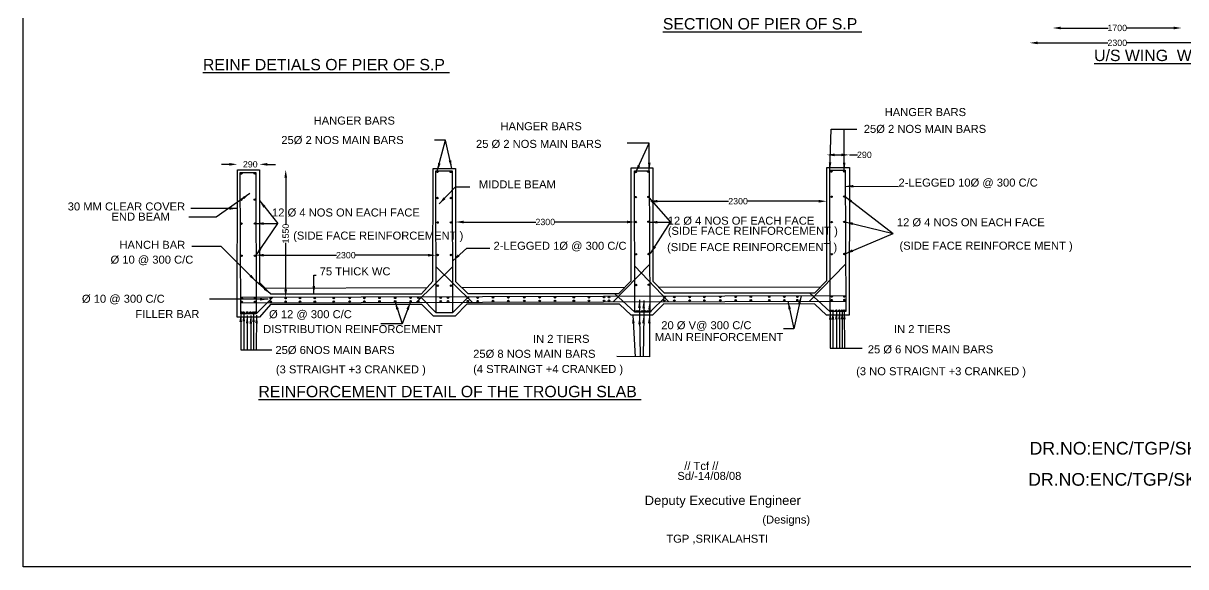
# Model space of a CAD drawing. Header units: millimetres. Extents: x 1951138 to 2209764, y 45417456 to 45610052.
# Drawn here: x 1951138 to 2089167, y 45417456 to 45481906 of the extents above; entities that cross this region are included whole.
import ezdxf

# ---------------------------------------------------------------- set-up
doc = ezdxf.new("R2010")
doc.units = ezdxf.units.MM
doc.header["$MEASUREMENT"] = 0
doc.layers.add('DRAWING', color=2, linetype='Continuous')
doc.layers.add('TEXT', color=7, linetype='Continuous')
doc.styles.get("Standard").update_dxf_attribs({"font": 'arial.ttf', "height": 750})
doc.dimstyles.get("Standard").update_dxf_attribs({"dimtxt": 750, "dimasz": 950, "dimexe": 0.18, "dimexo": 0.0625, "dimgap": 0.09, "dimtad": 0, "dimdec": 0, "dimzin": 0, "dimdsep": 46, "dimtxsty": 'Standard', "dimcen": 0.09, "dimse1": 1, "dimse2": 1, "dimadec": 0, "dimazin": 0, "dimtfac": 1, "dimtdec": 0, "dimtofl": 0, "dimtmove": 0, "dimatfit": 3, "dimfxl": 1, "dimtolj": 1, "dimtzin": 0, "dimarcsym": 0})

# ---------------------------------------------------------------- blocks, each defined once
blk = doc.blocks.new('*D56')
at = {"layer": 'Defpoints', "color": 0, "transparency": 16777216}
for p in [(2049225, 45466299), (2046538, 45464820), (2049225, 45464819)]:
    blk.add_point(p, dxfattribs=at)
at = {"layer": 'TEXT', "color": 0, "lineweight": -2, "transparency": 16777216}
for p, q in [((2047488, 45466299), (2048275, 45466299)), ((2049225, 45466299), (2050175, 45466299))]:
    blk.add_line(p, q, dxfattribs=at)
at = {"layer": 'TEXT', "color": 0, "transparency": 16777216}
for points in [[(2047488, 45466457), (2047488, 45466140), (2046538, 45466299)], [(2048275, 45466457), (2048275, 45466140), (2049225, 45466299)]]:
    blk.add_solid(points, dxfattribs=at)
at = {"layer": 'TEXT', "color": 0, "transparency": 16777216, "insert": (2051008, 45466299), "char_height": 750, "attachment_point": 5}
blk.add_mtext('\\A1;290', dxfattribs=at)
blk = doc.blocks.new('*D57')
at = {"layer": 'Defpoints', "color": 0, "transparency": 16777216}
for p in [(2025485, 45460799), (2046536, 45460376), (2025485, 45459707)]:
    blk.add_point(p, dxfattribs=at)
at = {"layer": 'TEXT', "color": 0, "lineweight": -2, "transparency": 16777216}
for p, q in [((2026435, 45460799), (2034886, 45460799)), ((2045586, 45460799), (2037136, 45460799))]:
    blk.add_line(p, q, dxfattribs=at)
at = {"layer": 'TEXT', "color": 0, "transparency": 16777216}
for points in [[(2026435, 45460957), (2026435, 45460641), (2025485, 45460799)], [(2045586, 45460957), (2045586, 45460641), (2046536, 45460799)]]:
    blk.add_solid(points, dxfattribs=at)
at = {"layer": 'TEXT', "color": 0, "transparency": 16777216, "insert": (2036011, 45460799), "char_height": 750, "attachment_point": 5}
blk.add_mtext('\\A1;2300', dxfattribs=at)
blk = doc.blocks.new('*D58')
at = {"layer": 'Defpoints', "color": 0, "transparency": 16777216}
for p in [(2002466, 45457993), (2023775, 45458336), (2023775, 45458336)]:
    blk.add_point(p, dxfattribs=at)
at = {"layer": 'TEXT', "color": 0, "lineweight": -2, "transparency": 16777216}
for p, q in [((2003416, 45458336), (2011996, 45458336)), ((2022825, 45458336), (2014246, 45458336))]:
    blk.add_line(p, q, dxfattribs=at)
at = {"layer": 'TEXT', "color": 0, "transparency": 16777216}
for points in [[(2003416, 45458495), (2003416, 45458178), (2002466, 45458336)], [(2022825, 45458495), (2022825, 45458178), (2023775, 45458336)]]:
    blk.add_solid(points, dxfattribs=at)
at = {"layer": 'TEXT', "color": 0, "transparency": 16777216, "insert": (2013121, 45458336), "char_height": 750, "attachment_point": 5}
blk.add_mtext('\\A1;2300', dxfattribs=at)
blk = doc.blocks.new('*D59')
at = {"layer": 'Defpoints', "color": 0, "transparency": 16777216}
for p in [(1978743, 45454335), (2000143, 45454397), (2000143, 45454397)]:
    blk.add_point(p, dxfattribs=at)
at = {"layer": 'TEXT', "color": 0, "lineweight": -2, "transparency": 16777216}
for p, q in [((1979693, 45454397), (1988318, 45454397)), ((1999193, 45454397), (1990568, 45454397))]:
    blk.add_line(p, q, dxfattribs=at)
at = {"layer": 'TEXT', "color": 0, "transparency": 16777216}
for points in [[(1979693, 45454555), (1979693, 45454239), (1978743, 45454397)], [(1999193, 45454555), (1999193, 45454239), (2000143, 45454397)]]:
    blk.add_solid(points, dxfattribs=at)
at = {"layer": 'TEXT', "color": 0, "transparency": 16777216, "insert": (1989443, 45454397), "char_height": 750, "attachment_point": 5}
blk.add_mtext('\\A1;2300', dxfattribs=at)
blk = doc.blocks.new('*D60')
at = {"layer": 'Defpoints', "color": 0, "transparency": 16777216}
for p in [(1979179, 45464542), (1978670, 45449385), (1982300, 45449385)]:
    blk.add_point(p, dxfattribs=at)
at = {"layer": 'TEXT', "color": 0, "lineweight": -2, "transparency": 16777216}
for p, q in [((1982300, 45463592), (1982300, 45458047)), ((1982300, 45450335), (1982300, 45455880))]:
    blk.add_line(p, q, dxfattribs=at)
at = {"layer": 'TEXT', "color": 0, "transparency": 16777216}
for points in [[(1982142, 45463592), (1982459, 45463592), (1982300, 45464542)], [(1982142, 45450335), (1982459, 45450335), (1982300, 45449385)]]:
    blk.add_solid(points, dxfattribs=at)
at = {"layer": 'TEXT', "color": 0, "transparency": 16777216, "insert": (1982300, 45456964), "char_height": 750, "attachment_point": 5, "rotation": 90}
blk.add_mtext('\\A1;1550', dxfattribs=at)
blk = doc.blocks.new('*D64')
at = {"layer": 'Defpoints', "color": 0, "transparency": 16777216}
for p in [(2073369, 45487487), (2088688, 45487487), (2088688, 45481345)]:
    blk.add_point(p, dxfattribs=at)
at = {"layer": 'TEXT', "color": 0, "lineweight": -2, "transparency": 16777216}
for p, q in [((2074319, 45481345), (2079945, 45481345)), ((2087738, 45481345), (2082112, 45481345))]:
    blk.add_line(p, q, dxfattribs=at)
at = {"layer": 'TEXT', "color": 0, "transparency": 16777216}
for points in [[(2074319, 45481503), (2074319, 45481186), (2073369, 45481345)], [(2087738, 45481503), (2087738, 45481186), (2088688, 45481345)]]:
    blk.add_solid(points, dxfattribs=at)
at = {"layer": 'TEXT', "color": 0, "transparency": 16777216, "insert": (2081029, 45481345), "char_height": 750, "attachment_point": 5}
blk.add_mtext('\\A1;1700', dxfattribs=at)
blk = doc.blocks.new('*D65')
at = {"layer": 'Defpoints', "color": 0, "transparency": 16777216}
for p in [(2070640, 45482920), (2091436, 45482920), (2091436, 45479580)]:
    blk.add_point(p, dxfattribs=at)
at = {"layer": 'TEXT', "color": 0, "lineweight": -2, "transparency": 16777216}
for p, q in [((2071590, 45479580), (2079913, 45479580)), ((2090486, 45479580), (2082164, 45479580))]:
    blk.add_line(p, q, dxfattribs=at)
at = {"layer": 'TEXT', "color": 0, "transparency": 16777216}
for points in [[(2071590, 45479738), (2071590, 45479421), (2070640, 45479580)], [(2090486, 45479738), (2090486, 45479421), (2091436, 45479580)]]:
    blk.add_solid(points, dxfattribs=at)
at = {"layer": 'TEXT', "color": 0, "transparency": 16777216, "insert": (2081038, 45479580), "char_height": 750, "attachment_point": 5}
blk.add_mtext('\\A1;2300', dxfattribs=at)
blk = doc.blocks.new('*D117')
at = {"layer": 'Defpoints', "color": 0, "transparency": 16777216}
for p in [(1976560, 45465176), (1976560, 45464543), (1979179, 45464542)]:
    blk.add_point(p, dxfattribs=at)
at = {"layer": 'TEXT', "color": 0, "lineweight": -2, "transparency": 16777216}
for p, q in [((1975610, 45465176), (1974660, 45465176)), ((1980129, 45465176), (1981079, 45465176))]:
    blk.add_line(p, q, dxfattribs=at)
at = {"layer": 'TEXT', "color": 0, "transparency": 16777216}
for points in [[(1975610, 45465334), (1975610, 45465018), (1976560, 45465176)], [(1980129, 45465334), (1980129, 45465018), (1979179, 45465176)]]:
    blk.add_solid(points, dxfattribs=at)
at = {"layer": 'TEXT', "color": 0, "transparency": 16777216, "insert": (1978092, 45465176), "char_height": 750, "attachment_point": 5}
blk.add_mtext('\\A1;290', dxfattribs=at)

msp = doc.modelspace()

# ---------------------------------------------------------------- linework, layer by layer
at = {"layer": 'DRAWING', "color": 0}
for points in [[(1951138, 45610051.6), (2209764.3, 45610051.6), (2209764.3, 45417455.8), (1951138, 45417455.8)], [(1976912.2, 45464201.9), (1978738.7, 45464207.2), (1978787.2, 45447445.6), (1976960.6, 45447440.4)], [(2000114.2, 45464399.1), (2002055.1, 45464404.8), (2002103.8, 45447557.9), (2000163, 45447552.3)], [(2023705.9, 45464416.1), (2025471.6, 45464421.2), (2025520.1, 45447630.3), (2023754.4, 45447625.2)], [(2046905.7, 45464478.8), (2048744.9, 45464484.1), (2048793.5, 45447704.3), (2046954.2, 45447699)]]:
    msp.add_lwpolyline(points, close=True, dxfattribs=at)
for points in [[(1976553.6, 45447039), (1976559.6, 45464543.1), (1979178.7, 45464542.2), (1979174.1, 45451180.3), (1980509.4, 45449809.6), (1998419.7, 45449803.4), (1999788.8, 45451311.6), (1999793.4, 45464701.1), (2002468.8, 45464700.2), (2002464.2, 45451285.5), (2003911.4, 45449854), (2021874, 45449847.8), (2023318.3, 45451378.6), (2023322.9, 45464774.7), (2025904.9, 45464773.8), (2025900.3, 45451321.1), (2027239.2, 45449941.3), (2045141.6, 45449935.1), (2046532.9, 45451388.4), (2046537.6, 45464820.3), (2049224.7, 45464819.4), (2049218.7, 45447285.9), (2046504.5, 45447286.8), (2045108.9, 45448608.1), (2027210.3, 45448614.2), (2025833.6, 45447270.7), (2023302.8, 45447271.6), (2021927, 45448589.7), (2003809.5, 45448595.9), (2002424.3, 45447173.7), (1999833.6, 45447174.6), (1998464.3, 45448558.5), (1980489.2, 45448564.6), (1979182.9, 45447046.6), (1976553.6, 45447039)], [(1997818.4, 45448814.7), (2002088, 45453028)], [(2000147.1, 45453022.4), (2004440, 45448833.9)], [(2021199.7, 45448882.3), (2025503.7, 45453316)], [(2023738.7, 45453083.9), (2027738.8, 45448901.3)], [(2044476.4, 45448949.6), (2048777.2, 45453327.7)], [(1979841.8, 45450495), (1999104.3, 45450557.5)], [(2003187.8, 45450569.7), (2022596.2, 45450613.2)], [(2026569.7, 45450631.2), (2045803.5, 45450626.5)], [(1976889.7, 45449408.3), (2048818, 45449616.2)], [(1976891.6, 45448754.2), (2048819.9, 45448962.2)], [(1978787.2, 45447445.6), (1980762.1, 45449419.5)], [(2000163, 45447552.3), (1998301.9, 45449470.2)], [(2002103.8, 45447557.9), (2004051.5, 45449486.8)], [(2023754.4, 45447625.2), (2021322.7, 45449848)], [(2025520.1, 45447630.3), (2027476.4, 45449554.5)], [(2046954.2, 45447699), (2044495.6, 45449935.4)]]:
    msp.add_lwpolyline(points, dxfattribs=at)
for centre in [(1977027.5, 45464089.3), (1978626.9, 45464094), (2000310.4, 45464277.9), (2001909.7, 45464282.5), (2023846.4, 45464265.9), (2025361.6, 45464292.7), (2047100.3, 45464319), (2048615.4, 45464345.8), (2000319.3, 45461175.7), (2001918.7, 45461180.4), (2023855, 45461291.3), (2025370.2, 45461318.1), (2047108.9, 45461328.2), (2048624.1, 45461354.9), (1977036.5, 45460995.9), (1978635.8, 45461000.5), (2023863.5, 45458336.3), (2025378.7, 45458363.1), (2047117.6, 45458325.5), (2048632.8, 45458352.3), (1977044.7, 45458146.1), (1978644.1, 45458150.7), (2000327.7, 45458280.4), (2001927.1, 45458285), (1977055.7, 45454330.3), (1978655.1, 45454334.9), (2000338.8, 45454425.6), (2001938.2, 45454430.3), (2023874.6, 45454513.6), (2025389.7, 45454540.4), (2047128.6, 45454514.5), (2048643.8, 45454541.3), (2000349.4, 45450785.8), (2001948.7, 45450790.4), (2023885.2, 45450863), (2025400.3, 45450889.8), (1977070.3, 45449291.9), (1977071.5, 45448874.9), (1978669.7, 45449296.5), (1978670.9, 45448879.5), (1980512.5, 45449301.9), (1980513.7, 45448884.8), (1982283.8, 45449307), (1982285, 45448890), (1984001.5, 45449311.9), (1984002.7, 45448894.9), (1985754.9, 45449317), (1985756.1, 45448900), (1988009.2, 45449323.5), (1988010.4, 45448906.5), (1989887.9, 45449329), (1989889.1, 45448911.9), (1991641.3, 45449334), (1991642.5, 45448917), (1993436, 45449339.2), (1993437.2, 45448922.2), (1995296.8, 45449344.6), (1995298, 45448927.6), (1997121.8, 45449349.9), (1997123, 45448932.9), (1998034.3, 45449352.5), (1998035.5, 45448935.5), (2000700.2, 45449360.2), (2000701.4, 45448943.2), (2001576.9, 45449362.8), (2001578.1, 45448945.7), (2003925.3, 45449369.5), (2003926.5, 45448952.5), (2005088.3, 45449372.9), (2005089.5, 45448955.9), (2006913.3, 45449378.2), (2006914.5, 45448961.2), (2008738.2, 45449383.5), (2008739.4, 45448966.4), (2010625.5, 45449388.9), (2010626.7, 45448971.9), (2012450.5, 45449394.2), (2012451.7, 45448977.2), (2014275.5, 45449399.5), (2014276.7, 45448982.5), (2016511.9, 45449405.9), (2016513.2, 45448988.9), (2018301.1, 45449411.1), (2018302.3, 45448994.1), (2020108.2, 45449416.3), (2020109.4, 45448999.3), (2020680.8, 45449418), (2020682, 45449001), (2027252.3, 45449437), (2027253.5, 45449020), (2028451.1, 45449440.5), (2028452.3, 45449023.4), (2030258.2, 45449445.7), (2030259.4, 45449028.7), (2032018.1, 45449450.8), (2032019.3, 45449033.8), (2033896.7, 45449456.2), (2033897.9, 45449039.2), (2035739.6, 45449461.5), (2035740.8, 45449044.5), (2037528.8, 45449466.7), (2037530, 45449049.7), (2039711.6, 45449473), (2039712.8, 45449056), (2041506.3, 45449478.2), (2041507.5, 45449061.2), (2043062.9, 45449482.7), (2043064.1, 45449065.7), (2047118, 45449494.4), (2047119.2, 45449077.4), (2048638.4, 45449498.8), (2048639.6, 45449081.8), (1977075.2, 45447610.3), (1977320.3, 45447611), (1977726.8, 45447612.2), (1978094.5, 45447613.2), (1978417.1, 45447614.2), (1978674.5, 45447614.9), (2023980.5, 45447745.9), (2024225.7, 45447746.6), (2024632.1, 45447747.8), (2024999.8, 45447748.8), (2025322.4, 45447749.8), (2025579.9, 45447750.5), (2047029.3, 45447812.5), (2047274.5, 45447813.2), (2047680.9, 45447814.4), (2048048.6, 45447815.5), (2048371.2, 45447816.4), (2048628.7, 45447817.2)]:
    msp.add_circle(centre, 88.3, dxfattribs=at)

# ---------------------------------------------------------------- texts
at = {"layer": 'TEXT', "color": 0}
for s, height, p in [('%%USECTION OF PIER OF S.P ', 1346.254, (2027078, 45481169.2)), ('%%UU/S WING  WALL ', 1346.254, (2078287.5, 45477422.5)), ('%%UREINF DETIALS OF PIER OF S.P ', 1346.254, (1972473, 45476330.9)), ('HANGER BARS ', 950, (1985616.9, 45469890.8)), ('HANGER BARS ', 950, (2053423, 45470899)), ('HANGER BARS ', 950, (2007801.9, 45469221.3)), ('25Ø 2 NOS MAIN BARS ', 950, (2050940, 45468907.3)), ('25Ø 2 NOS MAIN BARS ', 950, (1981777.3, 45467584.5)), ('25 Ø 2 NOS MAIN BARS ', 950, (2004894.1, 45467126.7)), ('MIDDLE BEAM', 950, (2005232.2, 45462329.4)), ('2-LEGGED 10Ø @ 300 C/C ', 950, (2055059.9, 45462537.7)), ('30 MM CLEAR COVER ', 950, (1956418.5, 45459707.1)), ('12 Ø 4 NOS ON EACH FACE ', 950, (1980675.8, 45458990.4)), ('END BEAM ', 950, (1961616.5, 45458499.8)), ('12 Ø 4 NOS OF EACH FACE ', 950, (2027663.2, 45458021.2)), ('12 Ø 4 NOS ON EACH FACE ', 950, (2054869.2, 45457832.5)), ('(SIDE FACE REINFORCEMENT )', 950, (1983188.5, 45456250.8)), ('(SIDE FACE REINFORCEMENT )', 950, (2027663.2, 45456816.4)), ('HANCH BAR ', 950, (1962556.4, 45455155.9)), ('2-LEGGED 1Ø @ 300 C/C', 950, (2006971.5, 45455044.9)), ('(SIDE FACE REINFORCEMENT )', 950, (2027582.8, 45454887.4)), ('(SIDE FACE REINFORCE MENT )', 950, (2055173.4, 45455057.2)), ('Ø 10 @ 300 C/C ', 950, (1961501.9, 45453399.5)), ('75 THICK WC ', 950, (1986337.5, 45452014.3)), ('Ø 10 @ 300 C/C ', 950, (1958104.5, 45448761.2)), ('FILLER BAR ', 950, (1964455.3, 45446948.2)), ('Ø 12 @ 300 C/C', 950, (1980322.4, 45446927.2)), ('DISTRIBUTION REINFORCEMENT ', 950, (1979623.9, 45445164)), ('20 Ø V@ 300 C/C ', 950, (2026892.5, 45445620.1)), ('IN 2 TIERS ', 950, (2054520.3, 45445156.5)), ('IN 2 TIERS ', 950, (2011657.1, 45444005.8)), ('MAIN REINFORCEMENT ', 950, (2026131.1, 45444215.6)), ('25Ø 6NOS MAIN BARS ', 950, (1981077.5, 45442682.6)), ('25 Ø 6 NOS MAIN BARS ', 950, (2051414.2, 45442761.5)), ('25Ø 8 NOS MAIN BARS ', 950, (2004558.1, 45442232.2)), ('(3 STRAIGHT +3 CRANKED )', 950, (1981133.7, 45440384.5)), ('(4 STRAINGT +4 CRANKED )', 950, (2004558.5, 45440432.5)), ('(3 NO STRAIGNT +3 CRANKED )', 950, (2050030, 45440164)), ('%%UREINFORCEMENT DETAIL OF THE TROUGH SLAB ', 1346.254, (1979059.1, 45437559.3)), ('DR.NO:ENC/TGP/SKHT/DW/178/2008/DT14/08/08', 1500, (2070629.9, 45430756.4)), ('// Tcf //', 950, (2029616.3, 45428935)), ('Sd/-14/08/08', 950, (2028804.5, 45427751.6)), ('DR.NO:ENC/TGP/SKHT/DW/178-2/2008 /DT 14/08/08', 1500, (2070463.3, 45427062.6)), ('Deputy Executive Engineer ', 1100, (2024932.6, 45424779.4)), ('(Designs)', 950, (2038890.7, 45422576.6)), ('TGP ,SRIKALAHSTI ', 950, (2027495.4, 45420305.2))]:
    msp.add_text(s, height=height, dxfattribs=at).set_placement(p)

# ---------------------------------------------------------------- dimensions: what is measured, and where the dimension line sits
for base, p1, p2, text, picture, middle in [((2088688, 45481344.5), (2073369.4, 45487486.8), (2088688, 45487486.8), '1700', '*D64', (2081028.7, 45481344.5)), ((2091436.5, 45479579.7), (2070640.3, 45482920.4), (2091436.5, 45482920.4), '2300', '*D65', (2081038.4, 45479579.7)), ((2049224.7, 45466298.6), (2046537.6, 45464820.3), (2049224.7, 45464819.4), '290', '*D56', (2051008.5, 45466298.6)), ((2025485.2, 45460798.9), (2046536, 45460375.9), (2025485.2, 45459706.7), '2300', '*D57', (2036010.6, 45460798.9)), ((2023775.2, 45458336.2), (2002466.5, 45457992.9), (2023775.2, 45458336.3), '2300', '*D58', (2013120.8, 45458336.2)), ((2000143.2, 45454396.9), (1978743.4, 45454334.9), (2000143.2, 45454396.8), '2300', '*D59', (1989443.3, 45454396.9))]:
    dim = msp.add_linear_dim(base=base, p1=p1, p2=p2, text=text, dimstyle='Standard', dxfattribs=at)
    dim.commit()
    dim.dimension.update_dxf_attribs({"geometry": picture, "text_midpoint": middle})
at = {"layer": 'TEXT'}
dim = msp.add_linear_dim(base=(1976559.6, 45465176.1), p1=(1979178.7, 45464542.2), p2=(1976559.6, 45464543.1), text='290', dimstyle='Standard', dxfattribs=at)
dim.commit()
dim.dimension.update_dxf_attribs({"geometry": '*D117', "text_midpoint": (1978092.1, 45465176.1), "dimtype": 160})
at = {"layer": 'TEXT', "color": 0}
dim = msp.add_linear_dim(base=(1982300.5, 45449384.9), p1=(1979178.7, 45464542.2), p2=(1978669.7, 45449384.9), angle=90, text='1550', dimstyle='Standard', dxfattribs=at)
dim.commit()
dim.dimension.update_dxf_attribs({"geometry": '*D60', "text_midpoint": (1982300.5, 45456963.5)})

# ---------------------------------------------------------------- leaders
for points in [[(2046905.7, 45464478.8), (2047055.9, 45469357.7), (2050121.1, 45469357.7)], [(2048615.4, 45464434.1), (2048615.4, 45469357.7)], [(2002018.3, 45464700.4), (2001257.8, 45468051.2), (1999975.4, 45468051.2)], [(2000302.6, 45464365.8), (2001257.8, 45468051.2)], [(2025471.6, 45464421.2), (2025458.9, 45467699.5), (2022849.5, 45467699.5)], [(2023846.4, 45464177.5), (2025458.9, 45467699.5)], [(2048750.4, 45462585.3), (2055059.9, 45462537.7)], [(1978027.4, 45461718.8), (1974039.9, 45458905.4), (1970808.4, 45458905.4)], [(2000516.3, 45460493.7), (2002468, 45462498.7), (2004153.2, 45462498.7)], [(2025401.8, 45461235.6), (2027995.2, 45458315)], [(2048712.4, 45461354.9), (2054415.4, 45456984.2)], [(1976558, 45459943.9), (1971054.1, 45459943.9)], [(1979177.5, 45460882.4), (1981372.7, 45458150.7)], [(2025489.3, 45458307.8), (2027995.2, 45458315)], [(1978732.4, 45458150.7), (1981372.7, 45458150.7)], [(1978743.4, 45454334.9), (1981372.7, 45458150.7)], [(2025627.3, 45454615.5), (2027995.2, 45458315)], [(2048720.3, 45458340.6), (2054415.4, 45456984.2)], [(2048725.1, 45454575.7), (2054415.4, 45456984.2)], [(1978776, 45451299.6), (1974646.1, 45455436.3), (1971140, 45455436.3)], [(2002132.7, 45453726.4), (2003796.2, 45455246.9), (2006521.5, 45455246.9)], [(1985644.4, 45449807.8), (1985644.4, 45452025.7), (1985928.2, 45452025.7)], [(1980509.4, 45449809.6), (1978776, 45451299.6)], [(1980216.3, 45449182.7), (1973256.7, 45449182.7)], [(1997116.3, 45448862.2), (1996127.4, 45446242.7), (1993583.3, 45446242.7)], [(1995288.1, 45448876.1), (1996127.4, 45446242.7)], [(2024302.4, 45449093.9), (2024302.4, 45447163.3)], [(2024804.4, 45449037.1), (2024803.8, 45447271.1)], [(2025516.5, 45448894.8), (2025477, 45447270.9)], [(2043508.4, 45449600.9), (2042628.6, 45445683.5), (2041396.8, 45445683.5)], [(2041938.3, 45448942.3), (2042628.6, 45445683.5)], [(1976960.6, 45447440.4), (1976960.6, 45443160.4), (1980648.4, 45443160.4)], [(1977320.3, 45447522.7), (1977320.3, 45443160.4)], [(1978486.2, 45447444.8), (1978478.8, 45443160.4)], [(2046954.2, 45447699), (2046954.2, 45443372), (2050735.3, 45443372)], [(2047274.5, 45447724.9), (2047274.5, 45443372)], [(2047680.9, 45447726.1), (2047680.9, 45443372)], [(2048048.6, 45447727.1), (2048048.6, 45443372)], [(2048364.8, 45447728.3), (2048364.8, 45443372)], [(2048628.7, 45447728.8), (2048662.6, 45443372)], [(1977724.9, 45447259.6), (1977724.9, 45443160.4)], [(1978151.4, 45447249.4), (1978151.4, 45443160.4)], [(1978852, 45447290), (1978804.5, 45443160.4)], [(2025477, 45447270.9), (2025477, 45442335.2), (2021615.7, 45442396.7)], [(2023534.1, 45447271.5), (2023786.1, 45442362.1)], [(2024302.4, 45447163.3), (2024395.5, 45442352.4)], [(2024803.8, 45447271.1), (2024725.4, 45442347.2)]]:
    msp.add_leader(points, dimstyle='Standard', override={"dimgap": 0.09, "dimtad": 0}, dxfattribs=at)

doc.saveas('drawing.dxf')
